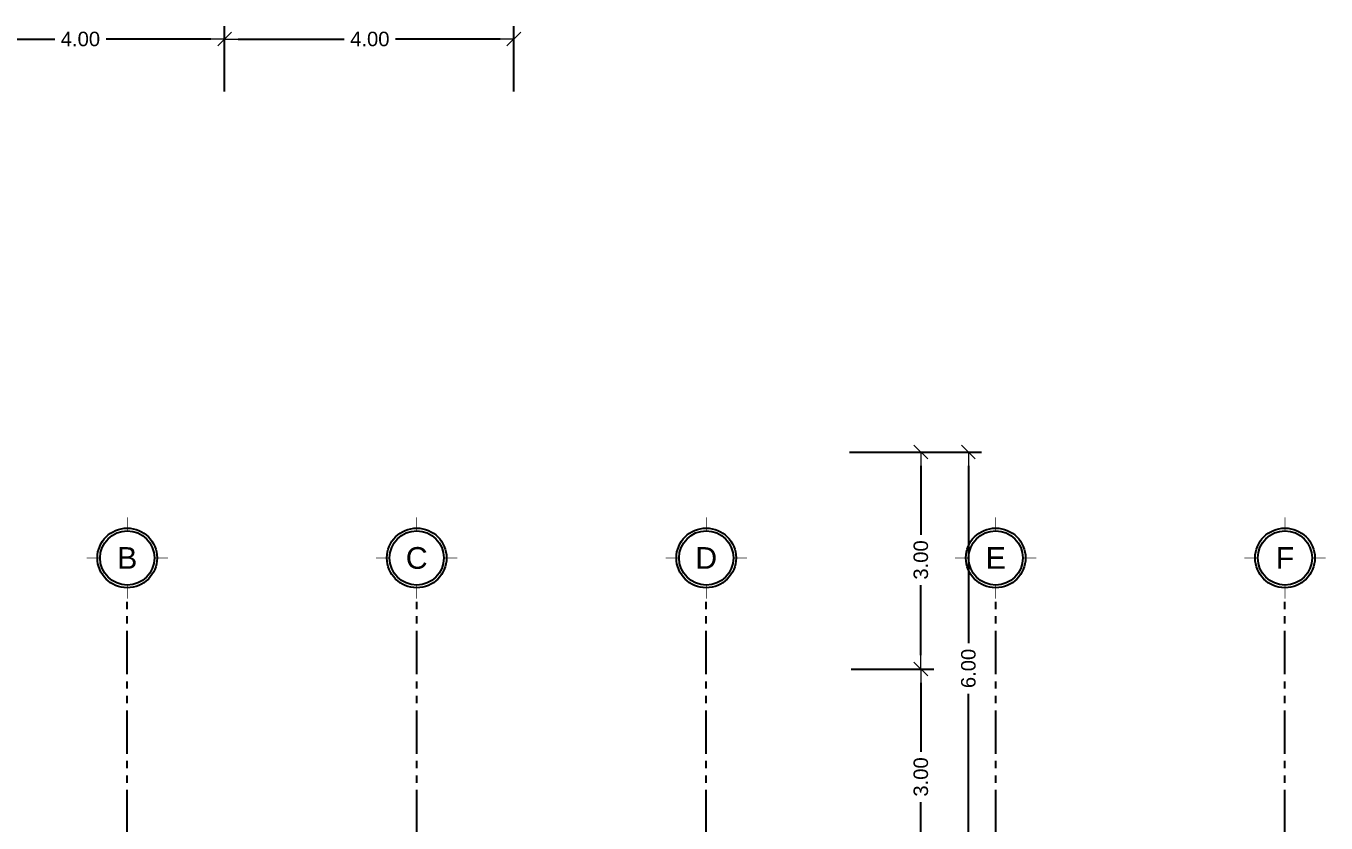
# Model space of a CAD drawing. Header units: metres. Extents: x -10.7 to 26.1, y -10.1 to 21.3.
# Drawn here: x 2.6 to 20.56, y 9.89 to 20.9 of the extents above; entities that cross this region are included whole.
import ezdxf
from ezdxf.enums import TextEntityAlignment as Align

# ---------------------------------------------------------------- set-up
doc = ezdxf.new("R2010")
doc.units = ezdxf.units.M
doc.header["$MEASUREMENT"] = 0
doc.linetypes.add('Xref_Ejes$0$ACAD_ISO05W100', pattern=[33, 24, -3, 0, -3, 0, -3])
for name, color, linetype in [('Xref_Arq. PA$0$Cotas - General', 7, 'Continuous'), ('Xref_Ejes$0$00-EJES', 1, 'Xref_Ejes$0$ACAD_ISO05W100'), ('Xref_Ejes$0$Globo Eje', 1, 'Continuous'), ('Xref_Ejes$0$Texto', 7, 'Continuous')]:
    doc.layers.add(name, color=color, linetype=linetype)
doc.styles.add('Xref_Arq. PA$0$Estilo_Generado_1', font='arial.ttf')
doc.styles.add('Xref_Ejes$0$Arial', font='arial.ttf')
doc.dimstyles.new('Xref_Arq. PA$0$Estilo_Generado__1', dxfattribs={"dimtxt": 0.2, "dimasz": 0.19, "dimexe": 0.18, "dimexo": 0, "dimgap": 0.09, "dimtad": 0, "dimtih": 1, "dimtoh": 1, "dimzin": 0, "dimdsep": 46, "dimtxsty": 'Xref_Arq. PA$0$Estilo_Generado_1', "dimblk": 'Xref_Arq. PA$0$ARROWHEAD_6', "dimblk1": 'Xref_Arq. PA$0$ARROWHEAD_6', "dimblk2": 'Xref_Arq. PA$0$ARROWHEAD_6', "dimcen": 0.09, "dimclrd": 256, "dimclre": 256, "dimclrt": 7, "dimadec": 0, "dimazin": 0, "dimtfac": 1, "dimtdec": 4, "dimtmove": 0, "dimatfit": 3, "dimfxl": 1, "dimtolj": 1, "dimtzin": 0, "dimarcsym": 0})
doc.dimstyles.new('Xref_Arq. PA$0$Estilo_Generado__2', dxfattribs={"dimtxt": 0.2, "dimasz": 0.19, "dimexe": 0.18, "dimexo": 0, "dimgap": 0.09, "dimtad": 0, "dimzin": 0, "dimdsep": 46, "dimtxsty": 'Xref_Arq. PA$0$Estilo_Generado_1', "dimblk": 'Xref_Arq. PA$0$ARROWHEAD_6', "dimblk1": 'Xref_Arq. PA$0$ARROWHEAD_6', "dimblk2": 'Xref_Arq. PA$0$ARROWHEAD_6', "dimcen": 0.09, "dimclrd": 256, "dimclre": 256, "dimclrt": 7, "dimadec": 0, "dimazin": 0, "dimtfac": 1, "dimtdec": 4, "dimtmove": 0, "dimatfit": 3, "dimfxl": 1, "dimtolj": 1, "dimtzin": 0, "dimarcsym": 0})

# ---------------------------------------------------------------- blocks, each defined once
blk = doc.blocks.new('*U182')
at = {"layer": 'Xref_Ejes$0$Globo Eje', "ltscale": 0.025, "const_width": 0.00938}
for points in [[(0, 0.5625), (0, 0.375)], [(-0.375, 0), (-0.5625, 0)], [(0.5625, 0), (0.375, 0)], [(0, -0.375), (0, -0.5625)]]:
    blk.add_lwpolyline(points, dxfattribs=at)
at = {"layer": 'Xref_Ejes$0$Globo Eje', "ltscale": 0.025}
for radius in [0.4125, 0.375]:
    blk.add_circle((0, 0), radius, dxfattribs=at)
at = {"layer": 'Xref_Ejes$0$Texto', "color": 7, "ltscale": 0.025, "style": 'Xref_Ejes$0$Arial'}
blk.add_attdef('EJE', text='', height=0.3, dxfattribs=at).set_placement((0, 0), align=Align.MIDDLE_CENTER)
blk = doc.blocks.new('Xref_Ejes')
at = {"layer": 'Xref_Ejes$0$00-EJES', "ltscale": 0.025}
for p, q in [((4, -8.957), (4, 12.987)), ((8, -8.957), (8, 12.987)), ((12, -8.957), (12, 12.987)), ((16, -8.957), (16, 12.987)), ((19.997, -8.957), (19.997, 12.987))]:
    blk.add_line(p, q, dxfattribs=at)
for p, values in [((4, 13.55), {'EJE': 'B'}), ((8, 13.55), {'EJE': 'C'}), ((12, 13.55), {'EJE': 'D'}), ((16, 13.55), {'EJE': 'E'}), ((19.997, 13.55), {'EJE': 'F'})]:
    blk.add_blockref('*U182', p, dxfattribs=at).add_auto_attribs(values)
blk = doc.blocks.new('Xref_Arq. PA$0$ARROWHEAD_6')
at = {"color": 0, "linetype": 'Continuous', "lineweight": 0}
for p, q in [((0, 0), (-1, 0)), ((-0.5, -0.5), (0.5, 0.5))]:
    blk.add_line(p, q, dxfattribs=at)
blk = doc.blocks.new('*D340')
at = {"layer": 'Xref_Arq. PA$0$Cotas - General', "color": 251, "linetype": 'Continuous', "lineweight": -2, "true_color": 0x6a6a6a, "transparency": 16777216}
for p, q in [((1.345, 20.001), (1.345, 20.904)), ((5.345, 20.001), (5.345, 20.904)), ((1.535, 20.724), (3, 20.724)), ((5.155, 20.724), (3.707, 20.724))]:
    blk.add_line(p, q, dxfattribs=at)
at = {"layer": 'Xref_Arq. PA$0$Cotas - General', "color": 251, "linetype": 'Continuous', "lineweight": -2, "true_color": 0x6a6a6a, "transparency": 16777216, "xscale": 0.19, "yscale": 0.19, "zscale": 0.19, "rotation": 180}
blk.add_blockref('Xref_Arq. PA$0$ARROWHEAD_6', (1.345, 20.724), dxfattribs=at)
at = {"layer": 'Xref_Arq. PA$0$Cotas - General', "color": 251, "linetype": 'Continuous', "lineweight": -2, "true_color": 0x6a6a6a, "transparency": 16777216, "xscale": 0.19, "yscale": 0.19, "zscale": 0.19}
blk.add_blockref('Xref_Arq. PA$0$ARROWHEAD_6', (5.345, 20.724), dxfattribs=at)
at = {"layer": 'Xref_Arq. PA$0$Cotas - General', "color": 7, "linetype": 'Continuous', "lineweight": 13, "transparency": 16777216, "insert": (3.353, 20.724), "char_height": 0.2, "attachment_point": 5, "style": 'Xref_Arq. PA$0$Estilo_Generado_1'}
blk.add_mtext('\\A1;4.00', dxfattribs=at)
blk = doc.blocks.new('*D341')
at = {"layer": 'Xref_Arq. PA$0$Cotas - General', "color": 251, "linetype": 'Continuous', "lineweight": -2, "true_color": 0x6a6a6a, "transparency": 16777216}
for p, q in [((5.345, 20.001), (5.345, 20.904)), ((9.342, 20.001), (9.342, 20.904)), ((5.535, 20.724), (6.998, 20.724)), ((9.152, 20.724), (7.705, 20.724))]:
    blk.add_line(p, q, dxfattribs=at)
at = {"layer": 'Xref_Arq. PA$0$Cotas - General', "color": 251, "linetype": 'Continuous', "lineweight": -2, "true_color": 0x6a6a6a, "transparency": 16777216, "xscale": 0.19, "yscale": 0.19, "zscale": 0.19, "rotation": 180}
blk.add_blockref('Xref_Arq. PA$0$ARROWHEAD_6', (5.345, 20.724), dxfattribs=at)
at = {"layer": 'Xref_Arq. PA$0$Cotas - General', "color": 251, "linetype": 'Continuous', "lineweight": -2, "true_color": 0x6a6a6a, "transparency": 16777216, "xscale": 0.19, "yscale": 0.19, "zscale": 0.19}
blk.add_blockref('Xref_Arq. PA$0$ARROWHEAD_6', (9.342, 20.724), dxfattribs=at)
at = {"layer": 'Xref_Arq. PA$0$Cotas - General', "color": 7, "linetype": 'Continuous', "lineweight": 13, "transparency": 16777216, "insert": (7.352, 20.724), "char_height": 0.2, "attachment_point": 5, "style": 'Xref_Arq. PA$0$Estilo_Generado_1'}
blk.add_mtext('\\A1;4.00', dxfattribs=at)
blk = doc.blocks.new('*D342')
at = {"layer": 'Xref_Arq. PA$0$Cotas - General', "color": 251, "linetype": 'Continuous', "lineweight": -2, "true_color": 0x6a6a6a, "transparency": 16777216}
for p, q in [((13.984, 15.014), (15.803, 15.014)), ((15.623, 14.824), (15.623, 12.372)), ((15.623, 9.204), (15.623, 11.672)), ((13.981, 9.014), (15.803, 9.014))]:
    blk.add_line(p, q, dxfattribs=at)
at = {"layer": 'Xref_Arq. PA$0$Cotas - General', "color": 251, "linetype": 'Continuous', "lineweight": -2, "true_color": 0x6a6a6a, "transparency": 16777216, "xscale": 0.19, "yscale": 0.19, "zscale": 0.19}
for p, rotation in [((15.623, 15.014), 90), ((15.623, 9.014), 270)]:
    blk.add_blockref('Xref_Arq. PA$0$ARROWHEAD_6', p, dxfattribs=dict(at, rotation=rotation))
at = {"layer": 'Xref_Arq. PA$0$Cotas - General', "color": 7, "linetype": 'Continuous', "lineweight": 13, "transparency": 16777216, "insert": (15.623, 12.022), "char_height": 0.2, "attachment_point": 5, "rotation": 90, "style": 'Xref_Arq. PA$0$Estilo_Generado_1'}
blk.add_mtext('\\A1;6.00', dxfattribs=at)
blk = doc.blocks.new('*D343')
at = {"layer": 'Xref_Arq. PA$0$Cotas - General', "color": 251, "linetype": 'Continuous', "lineweight": -2, "true_color": 0x6a6a6a, "transparency": 16777216}
for p, q in [((14.004, 12.014), (15.146, 12.014)), ((14.966, 11.824), (14.966, 10.871)), ((14.966, 9.204), (14.966, 10.173)), ((13.981, 9.014), (15.146, 9.014))]:
    blk.add_line(p, q, dxfattribs=at)
at = {"layer": 'Xref_Arq. PA$0$Cotas - General', "color": 251, "linetype": 'Continuous', "lineweight": -2, "true_color": 0x6a6a6a, "transparency": 16777216, "xscale": 0.19, "yscale": 0.19, "zscale": 0.19}
for p, rotation in [((14.966, 12.014), 90), ((14.966, 9.014), 270)]:
    blk.add_blockref('Xref_Arq. PA$0$ARROWHEAD_6', p, dxfattribs=dict(at, rotation=rotation))
at = {"layer": 'Xref_Arq. PA$0$Cotas - General', "color": 7, "linetype": 'Continuous', "lineweight": 13, "transparency": 16777216, "insert": (14.966, 10.522), "char_height": 0.2, "attachment_point": 5, "rotation": 90, "style": 'Xref_Arq. PA$0$Estilo_Generado_1'}
blk.add_mtext('\\A1;3.00', dxfattribs=at)
blk = doc.blocks.new('*D344')
at = {"layer": 'Xref_Arq. PA$0$Cotas - General', "color": 251, "linetype": 'Continuous', "lineweight": -2, "true_color": 0x6a6a6a, "transparency": 16777216}
for p, q in [((13.981, 15.014), (15.146, 15.014)), ((14.966, 14.824), (14.966, 13.871)), ((14.966, 12.204), (14.966, 13.173)), ((14.004, 12.014), (15.146, 12.014))]:
    blk.add_line(p, q, dxfattribs=at)
at = {"layer": 'Xref_Arq. PA$0$Cotas - General', "color": 251, "linetype": 'Continuous', "lineweight": -2, "true_color": 0x6a6a6a, "transparency": 16777216, "xscale": 0.19, "yscale": 0.19, "zscale": 0.19}
for p, rotation in [((14.966, 15.014), 90), ((14.966, 12.014), 270)]:
    blk.add_blockref('Xref_Arq. PA$0$ARROWHEAD_6', p, dxfattribs=dict(at, rotation=rotation))
at = {"layer": 'Xref_Arq. PA$0$Cotas - General', "color": 7, "linetype": 'Continuous', "lineweight": 13, "transparency": 16777216, "insert": (14.966, 13.522), "char_height": 0.2, "attachment_point": 5, "rotation": 90, "style": 'Xref_Arq. PA$0$Estilo_Generado_1'}
blk.add_mtext('\\A1;3.00', dxfattribs=at)

msp = doc.modelspace()

# ---------------------------------------------------------------- block references
msp.add_blockref('Xref_Ejes', (0, 0))

# ---------------------------------------------------------------- dimensions: what is measured, and where the dimension line sits
at = {"layer": 'Xref_Arq. PA$0$Cotas - General', "color": 251, "linetype": 'Continuous', "lineweight": 13, "true_color": 0x6a6a6a}
for base, p1, p2, picture, middle in [((5.345, 20.724), (1.345, 20.001), (5.345, 20.001), '*D340', (3.353, 20.724)), ((9.342, 20.724), (5.345, 20.001), (9.342, 20.001), '*D341', (7.352, 20.724))]:
    dim = msp.add_linear_dim(base=base, p1=p1, p2=p2, dimstyle='Xref_Arq. PA$0$Estilo_Generado__1', dxfattribs=at)
    dim.commit()
    dim.dimension.update_dxf_attribs({"geometry": picture, "text_midpoint": middle, "dimtype": 160})
for base, p1, p2, picture, middle in [((15.623, 15.014), (13.981, 9.014), (13.984, 15.014), '*D342', (15.623, 12.022)), ((14.966, 15.014), (14.004, 12.014), (13.981, 15.014), '*D344', (14.966, 13.522)), ((14.966, 12.014), (13.981, 9.014), (14.004, 12.014), '*D343', (14.966, 10.522))]:
    dim = msp.add_linear_dim(base=base, p1=p1, p2=p2, angle=90, dimstyle='Xref_Arq. PA$0$Estilo_Generado__2', dxfattribs=at)
    dim.commit()
    dim.dimension.update_dxf_attribs({"geometry": picture, "text_midpoint": middle, "dimtype": 160, "text_rotation": 90})

doc.saveas('drawing.dxf')
